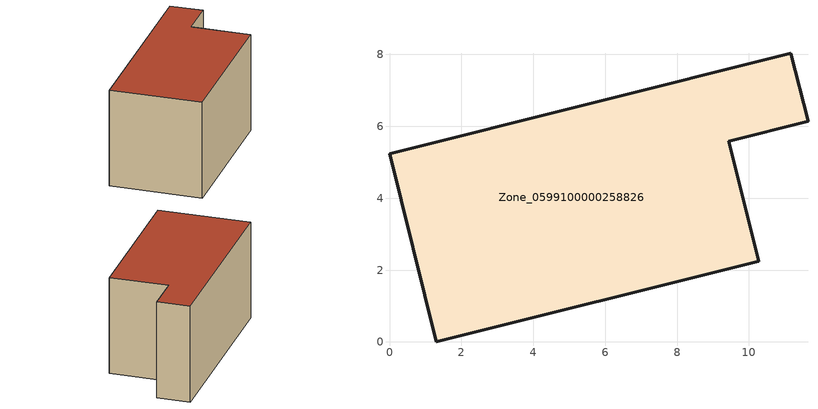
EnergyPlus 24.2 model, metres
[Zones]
Zone_0599100000258826
 floor ground (C_G): 0,5.24 11.17,8.04 11.64,6.14 9.44,5.59 10.27,2.25 1.31,0 z0
 wall outside (C_F): 1.31,0 10.27,2.25 9.44,5.59 11.64,6.14 11.17,8.04 0,5.24 1.31,0 z0:5.86
 roof outside (C_R): 11.17,8.04 0,5.24 1.31,0 10.27,2.25 9.44,5.59 11.64,6.14 z5.86
[BUILDING]
Pand.0599100000258826: North Axis=0; Terrain=City; Loads Convergence Tolerance Value=0.04; Temperature Convergence Tolerance Value=0.4; Solar Distribution=FullExterior; Maximum Number of Warmup Days=25; Minimum Number of Warmup Days=1
[Site:Location]
Rotterdam.The.Hague.AP_ZH_NLD Design_Conditions: Latitude=51.96; Longitude=4.45; Time Zone=1; Elevation=-4.5
[SITE:GROUNDTEMPERATURE:BUILDINGSURFACE]
18, 18, 18, 18, 18, 18, 18, 18, 18, 18, 18, 18
[MATERIAL] Thermal Absorptance=0.9; Solar Absorptance=0.7; Visible Absorptance=0.7
Name | Roughness | Thickness | Conductivity | Density | Specific Heat
G.TI.1975-1991 | MediumSmooth | 0.15 | 0.288461 | 540 | 1210
F.TI.1975-1991 | Rough | 0.3 | 0.230769 | 1920 | 840
R.TI.1975-1991 | MediumRough | 0.2 | 0.153846 | 1500 | 1000
[CONSTRUCTION]
C_G: G.TI.1975-1991
C_F: F.TI.1975-1991
C_R: R.TI.1975-1991
[ZONE]
Zone_0599100000258826: Type=1; Multiplier=1; Ceiling Height=Autocalculate; Volume=Autocalculate; Floor Area=autocalculate; Part of Total Floor Area=Yes
[ZONEINFILTRATION:DESIGNFLOWRATE]
Infil_Zone_0599100000258826: Zone or ZoneList or Space or SpaceList=Zone_0599100000258826; Schedule=AlwaysOn; Design Flow Rate Calculation Method=Flow/Area; Flow Rate per Floor Area=0.003; Constant Term Coefficient=1; Temperature Term Coefficient=0; Velocity Term Coefficient=0; Velocity Squared Term Coefficient=0
[HVACTEMPLATE:ZONE:IDEALLOADSAIRSYSTEM]
Zone_0599100000258826: Maximum Heating Supply Air Temperature=50; Minimum Cooling Supply Air Temperature=13; Maximum Heating Supply Air Humidity Ratio=0.0156; Minimum Cooling Supply Air Humidity Ratio=0.0077; Heating Limit=NoLimit; Cooling Limit=NoLimit; Dehumidification Control Type=ConstantSensibleHeatRatio; Cooling Sensible Heat Ratio=0.7; Dehumidification Setpoint=60; Humidification Control Type=None; Humidification Setpoint=30; Outdoor Air Method=None; Outdoor Air Flow Rate per Person=0.00944; Outdoor Air Flow Rate per Zone Floor Area=0; Outdoor Air Flow Rate per Zone=0; Demand Controlled Ventilation Type=None; Outdoor Air Economizer Type=NoEconomizer; Heat Recovery Type=None; Sensible Heat Recovery Effectiveness=0.7; Latent Heat Recovery Effectiveness=0.65
[ZONECONTROL:THERMOSTAT]
ThermostatControl_Zone_0599100000258826: Zone or ZoneList=Zone_0599100000258826; Control Type Schedule=DualSetpointControlType; Control 1=Thermostat_Zone_0599100000258826; Temperature Difference Between Cutout And Setpoint=0
[THERMOSTATSETPOINT:DUALSETPOINT]
Thermostat_Zone_0599100000258826: Heating Setpoint Temperature Schedule=HeatingSetpoint_Zone_0599100000258826; Cooling Setpoint Temperature Schedule=CoolingSetpoint_Zone_0599100000258826
[SCHEDULE:COMPACT]
HeatingSetpoint_Zone_0599100000258826: Through: 12/31, For: AllDays, Until: 24:00, 21
CoolingSetpoint_Zone_0599100000258826: Through: 12/31, For: AllDays, Until: 24:00, 24
DualSetpointControlType: Through: 12/31, For: AllDays, Until: 24:00, 4
AlwaysOn: Through: 12/31, For: AllDays, Until: 24:00, 1
